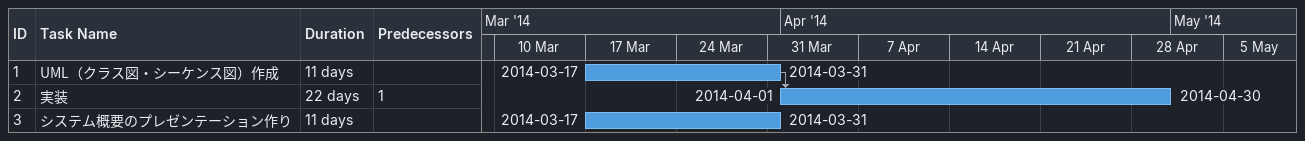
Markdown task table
| ID | Task | Duration | Start | Finish | Predecessors |
|---|---|---|---|---|---|
| 1 | UML（クラス図・シーケンス図）作成 | 11d | 2014-03-17 | 2014-03-31 |  |
| 2 | 実装 | 22d | 2014-04-01 | 2014-04-30 | 1 |
| 3 | システム概要のプレゼンテーション作り | 11d | 2014-03-17 | 2014-03-31 |  |
